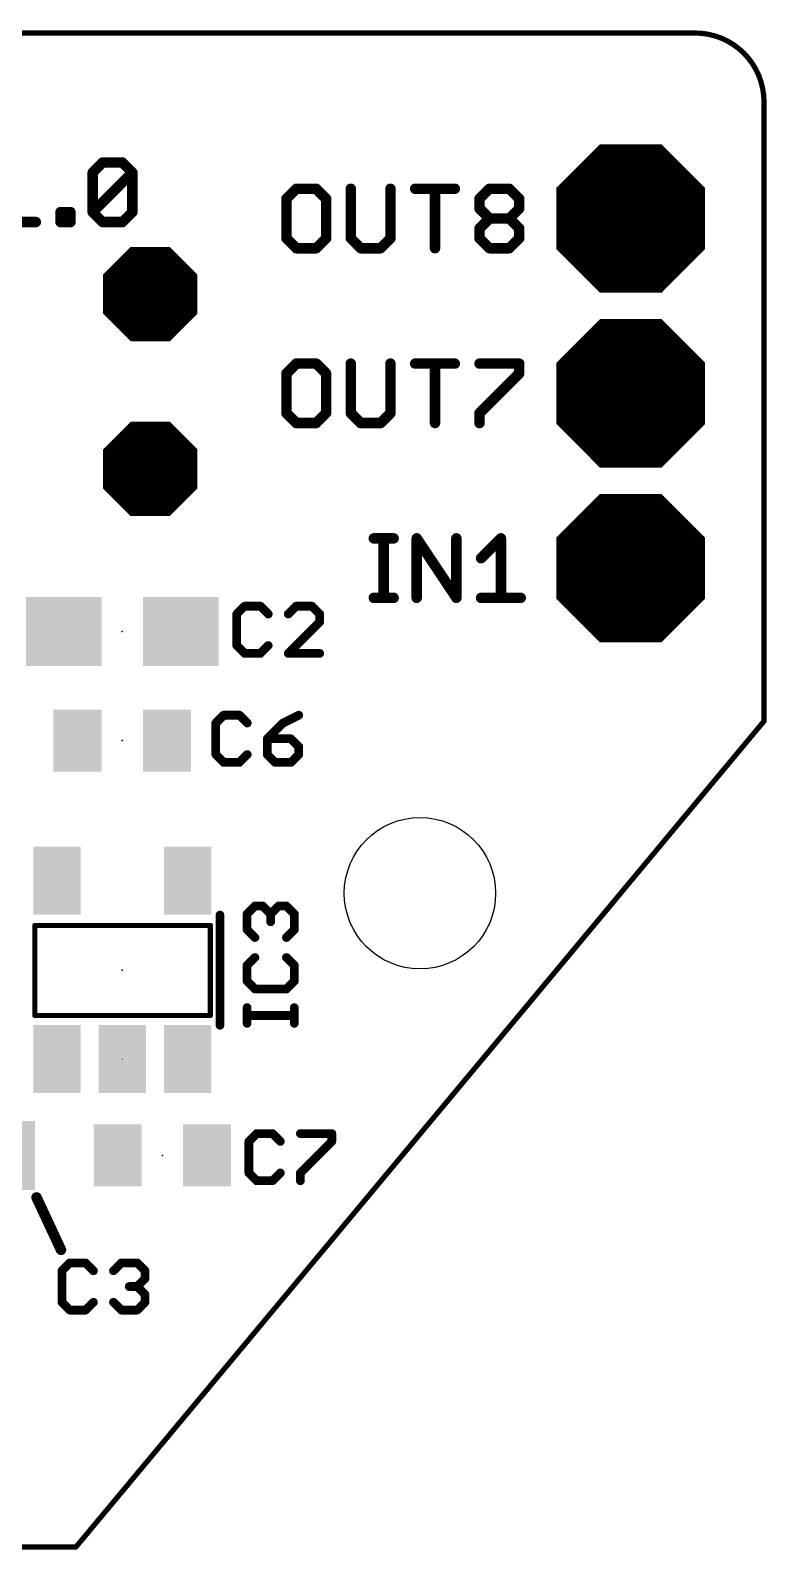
# Model space of a CAD drawing. Extents: x -3 to 25, y -0.2 to 22.
# Drawn here: x 14.34 to 25.04, y -0.04 to 22.04 of the extents above; entities that cross this region are included whole.
import ezdxf

# ---------------------------------------------------------------- set-up
doc = ezdxf.new("R2010")
doc.units = 0
for name, color, linetype in [('17', 110, 'CONTINUOUS'), ('20', 53, 'CONTINUOUS'), ('21', 253, 'CONTINUOUS'), ('23', 53, 'CONTINUOUS'), ('25', 253, 'CONTINUOUS'), ('31', 253, 'CONTINUOUS')]:
    doc.layers.add(name, color=color, linetype=linetype)

# ---------------------------------------------------------------- blocks, each defined once
blk = doc.blocks.new('RECT')
blk.add_solid([(-0.5, -0.5), (0.5, -0.5), (-0.5, 0.5), (0.5, 0.5)])
blk = doc.blocks.new('OCTAGONP')
at = {"const_width": 0.5}
blk.add_lwpolyline([(-0.25, -0.1036), (-0.25, 0.1036), (-0.1036, 0.25), (0.1036, 0.25), (0.25, 0.1036), (0.25, -0.1036), (0.1036, -0.25), (-0.1036, -0.25), (-0.25, -0.1036), (-0.25, 0.1036)], dxfattribs=at)

msp = doc.modelspace()

# ---------------------------------------------------------------- linework, layer by layer
at = {"layer": '20', "const_width": 0.0762}
for points in [[(24, 22), (-2, 22)], [(25, 12), (25, 21)], [(15, 0), (25, 12)], [(7, 0), (15, 0)]]:
    msp.add_lwpolyline(points, dxfattribs=at)
at = {"layer": '20'}
for points, const_width in [([(24, 22.0191, 1), (24, 21.9809)], 0.0381), ([(25, 21, 0.4142), (24, 22)], 0.0762), ([(24, 21.9809, 1), (24, 22.0191)], 0.0381), ([(25.0191, 21, 1), (24.9809, 21)], 0.0381), ([(24.9809, 21, 1), (25.0191, 21)], 0.0381), ([(24.9809, 12, 1), (25.0191, 12)], 0.0381), ([(25.0146, 11.9878, 1), (24.9854, 12.0122)], 0.0381), ([(14.9854, 0.0122, 1), (15.0146, -0.0122)], 0.0381), ([(15, -0.0191, 1), (15, 0.0191)], 0.0381)]:
    msp.add_lwpolyline(points, format="xyb", dxfattribs=dict(at, const_width=const_width))
msp.add_circle((20, 9.5), 1.1, dxfattribs=at)
at = {"layer": '21'}
for points, const_width in [([(15.2438, 19.9733), (15.3879, 20.1173)], 0.1524), ([(15.3879, 20.1173), (15.676, 20.1173)], 0.1524), ([(15.676, 20.1173), (15.82, 19.9733)], 0.1524), ([(15.2438, 19.3971), (15.2438, 19.9733)], 0.1524), ([(15.2438, 19.3971), (15.82, 19.9733)], 0.1524), ([(15.82, 19.9733), (15.82, 19.3971)], 0.1524), ([(14.7761, 19.253), (14.7761, 19.3971)], 0.1524), ([(14.7761, 19.3971), (14.9201, 19.3971)], 0.1524), ([(14.9201, 19.3971), (14.9201, 19.253)], 0.1524), ([(15.3879, 19.253), (15.2438, 19.3971)], 0.1524), ([(15.82, 19.3971), (15.676, 19.253)], 0.1524), ([(13.8405, 19.253), (14.4168, 19.253)], 0.1524), ([(14.9201, 19.253), (14.7761, 19.253)], 0.1524), ([(15.676, 19.253), (15.3879, 19.253)], 0.1524), ([(14.4036, 9.032), (16.9536, 9.032)], 0.075), ([(14.4036, 7.722), (14.4036, 9.032)], 0.075), ([(16.9536, 9.032), (16.9536, 7.722)], 0.075), ([(17.0936, 9.182), (17.0936, 7.582)], 0.127), ([(16.9536, 7.722), (14.4036, 7.722)], 0.075), ([(15.6736, 7.092), (15.6736, 7.082)], 0.01), ([(14.4272, 5.08), (14.7828, 4.318)], 0.1524)]:
    msp.add_lwpolyline(points, dxfattribs=dict(at, const_width=const_width))
for points, const_width in [([(15.3879, 20.1554, 1), (15.3879, 20.0792)], 0.0762), ([(15.4148, 20.0904, 1), (15.3609, 20.1443)], 0.0762), ([(15.7029, 20.1443, 1), (15.649, 20.0904)], 0.0762), ([(15.676, 20.0792, 1), (15.676, 20.1554)], 0.0762), ([(15.2819, 19.9733, 1), (15.2057, 19.9733)], 0.0762), ([(15.2169, 20.0002, 1), (15.2708, 19.9463)], 0.0762), ([(15.8581, 19.9733, 1), (15.7819, 19.9733)], 0.0762), ([(15.847, 19.9463, 1), (15.7931, 20.0002)], 0.0762), ([(15.7931, 19.9463, 1), (15.847, 20.0002)], 0.0762), ([(14.8142, 19.3971, 1), (14.738, 19.3971)], 0.0762), ([(14.7761, 19.4352, 1), (14.7761, 19.359)], 0.0762), ([(14.9582, 19.3971, 1), (14.882, 19.3971)], 0.0762), ([(14.9201, 19.359, 1), (14.9201, 19.4352)], 0.0762), ([(15.2708, 19.424, 1), (15.2169, 19.3701)], 0.0762), ([(15.2169, 19.424, 1), (15.2708, 19.3701)], 0.0762), ([(15.2057, 19.3971, 1), (15.2819, 19.3971)], 0.0762), ([(15.7819, 19.3971, 1), (15.8581, 19.3971)], 0.0762), ([(15.847, 19.3701, 1), (15.7931, 19.424)], 0.0762), ([(14.4168, 19.2149, 1), (14.4168, 19.2911)], 0.0762), ([(14.7761, 19.2911, 1), (14.7761, 19.2149)], 0.0762), ([(14.738, 19.253, 1), (14.8142, 19.253)], 0.0762), ([(14.882, 19.253, 1), (14.9582, 19.253)], 0.0762), ([(14.9201, 19.2149, 1), (14.9201, 19.2911)], 0.0762), ([(15.3879, 19.2911, 1), (15.3879, 19.2149)], 0.0762), ([(15.3609, 19.2261, 1), (15.4148, 19.2799)], 0.0762), ([(15.649, 19.2799, 1), (15.7029, 19.2261)], 0.0762), ([(15.676, 19.2149, 1), (15.676, 19.2911)], 0.0762), ([(14.4036, 9.0508, 1), (14.4036, 9.0132)], 0.0375), ([(14.4224, 9.032, 1), (14.3849, 9.032)], 0.0375), ([(16.9724, 9.032, 1), (16.9349, 9.032)], 0.0375), ([(16.9536, 9.0132, 1), (16.9536, 9.0508)], 0.0375), ([(17.1254, 9.182, 1), (17.0619, 9.182)], 0.0635), ([(14.4036, 7.7408, 1), (14.4036, 7.7033)], 0.0375), ([(14.3849, 7.722, 1), (14.4224, 7.722)], 0.0375), ([(16.9349, 7.722, 1), (16.9724, 7.722)], 0.0375), ([(16.9536, 7.7033, 1), (16.9536, 7.7408)], 0.0375), ([(17.0619, 7.582, 1), (17.1254, 7.582)], 0.0635), ([(15.6761, 7.092, 1), (15.6711, 7.092)], 0.005), ([(15.6711, 7.082, 1), (15.6761, 7.082)], 0.005), ([(14.4617, 5.0961, 1), (14.3927, 5.0639)], 0.0762), ([(14.7483, 4.3019, 1), (14.8173, 4.3341)], 0.0762)]:
    msp.add_lwpolyline(points, format="xyb", dxfattribs=dict(at, const_width=const_width))
at = {"layer": '23'}
for p in [(23.0632, 19.304), (23.0632, 16.764), (23.0632, 14.224), (15.6736, 13.3024), (15.6736, 11.7184), (15.6736, 8.382), (16.256, 5.6896)]:
    msp.add_point(p, dxfattribs=at)
at = {"layer": '25'}
for points, const_width in [([(18.2035, 19.7365), (18.0594, 19.5925)], 0.1524), ([(18.0594, 19.5925), (18.0594, 19.0163)], 0.1524), ([(18.4916, 19.7365), (18.2035, 19.7365)], 0.1524), ([(18.6356, 19.5925), (18.4916, 19.7365)], 0.1524), ([(18.6356, 19.0163), (18.6356, 19.5925)], 0.1524), ([(18.9949, 19.7365), (18.9949, 19.0163)], 0.1524), ([(19.5711, 19.0163), (19.5711, 19.7365)], 0.1524), ([(19.9304, 19.7365), (20.5067, 19.7365)], 0.1524), ([(20.2186, 18.8722), (20.2186, 19.7365)], 0.1524), ([(20.866, 19.5925), (21.01, 19.7365)], 0.1524), ([(20.866, 19.4484), (20.866, 19.5925)], 0.1524), ([(21.01, 19.7365), (21.2981, 19.7365)], 0.1524), ([(21.2981, 19.7365), (21.4422, 19.5925)], 0.1524), ([(21.4422, 19.5925), (21.4422, 19.4484)], 0.1524), ([(21.01, 19.3044), (20.866, 19.4484)], 0.1524), ([(21.4422, 19.4484), (21.2981, 19.3044)], 0.1524), ([(20.866, 19.1603), (21.01, 19.3044)], 0.1524), ([(20.866, 19.0163), (20.866, 19.1603)], 0.1524), ([(21.01, 19.3044), (21.2981, 19.3044)], 0.1524), ([(21.2981, 19.3044), (21.4422, 19.1603)], 0.1524), ([(21.4422, 19.1603), (21.4422, 19.0163)], 0.1524), ([(18.0594, 19.0163), (18.2035, 18.8722)], 0.1524), ([(18.4916, 18.8722), (18.6356, 19.0163)], 0.1524), ([(18.9949, 19.0163), (19.139, 18.8722)], 0.1524), ([(19.4271, 18.8722), (19.5711, 19.0163)], 0.1524), ([(21.01, 18.8722), (20.866, 19.0163)], 0.1524), ([(21.4422, 19.0163), (21.2981, 18.8722)], 0.1524), ([(18.2035, 18.8722), (18.4916, 18.8722)], 0.1524), ([(19.139, 18.8722), (19.4271, 18.8722)], 0.1524), ([(21.2981, 18.8722), (21.01, 18.8722)], 0.1524), ([(18.2035, 17.1965), (18.0594, 17.0525)], 0.1524), ([(18.4916, 17.1965), (18.2035, 17.1965)], 0.1524), ([(18.6356, 17.0525), (18.4916, 17.1965)], 0.1524), ([(18.9949, 17.1965), (18.9949, 16.4763)], 0.1524), ([(19.5711, 16.4763), (19.5711, 17.1965)], 0.1524), ([(19.9304, 17.1965), (20.5067, 17.1965)], 0.1524), ([(20.2186, 16.3322), (20.2186, 17.1965)], 0.1524), ([(20.866, 17.1965), (21.4422, 17.1965)], 0.1524), ([(21.4422, 17.1965), (21.4422, 17.0525)], 0.1524), ([(18.0594, 17.0525), (18.0594, 16.4763)], 0.1524), ([(18.6356, 16.4763), (18.6356, 17.0525)], 0.1524), ([(21.4422, 17.0525), (20.866, 16.4763)], 0.1524), ([(18.0594, 16.4763), (18.2035, 16.3322)], 0.1524), ([(18.2035, 16.3322), (18.4916, 16.3322)], 0.1524), ([(18.4916, 16.3322), (18.6356, 16.4763)], 0.1524), ([(18.9949, 16.4763), (19.139, 16.3322)], 0.1524), ([(19.139, 16.3322), (19.4271, 16.3322)], 0.1524), ([(19.4271, 16.3322), (19.5711, 16.4763)], 0.1524), ([(20.866, 16.4763), (20.866, 16.3322)], 0.1524), ([(19.3294, 14.6565), (19.6175, 14.6565)], 0.1524), ([(19.4735, 13.7922), (19.4735, 14.6565)], 0.1524), ([(19.9531, 13.7922), (19.9531, 14.6565)], 0.1524), ([(19.9531, 14.6565), (20.5293, 13.7922)], 0.1524), ([(20.5293, 13.7922), (20.5293, 14.6565)], 0.1524), ([(20.8886, 14.3684), (21.1767, 14.6565)], 0.1524), ([(21.1767, 14.6565), (21.1767, 13.7922)], 0.1524), ([(17.4517, 13.6713), (17.3373, 13.5569)], 0.127), ([(17.6805, 13.6713), (17.4517, 13.6713)], 0.127), ([(17.7949, 13.5569), (17.6805, 13.6713)], 0.127), ([(18.2001, 13.6713), (18.0857, 13.5569)], 0.127), ([(18.4289, 13.6713), (18.2001, 13.6713)], 0.127), ([(18.5433, 13.5569), (18.4289, 13.6713)], 0.127), ([(19.3294, 13.7922), (19.6175, 13.7922)], 0.1524), ([(20.8886, 13.7922), (21.4648, 13.7922)], 0.1524), ([(17.3373, 13.5569), (17.3373, 13.0993)], 0.127), ([(18.0857, 12.9849), (18.5433, 13.4425)], 0.127), ([(18.5433, 13.4425), (18.5433, 13.5569)], 0.127), ([(17.3373, 13.0993), (17.4517, 12.9849)], 0.127), ([(17.4517, 12.9849), (17.6805, 12.9849)], 0.127), ([(17.6805, 12.9849), (17.7949, 13.0993)], 0.127), ([(18.5433, 12.9849), (18.0857, 12.9849)], 0.127), ([(17.1469, 12.0873), (17.0325, 11.9729)], 0.127), ([(17.3757, 12.0873), (17.1469, 12.0873)], 0.127), ([(17.4901, 11.9729), (17.3757, 12.0873)], 0.127), ([(18.2385, 12.0873), (18.0097, 11.9729)], 0.127), ([(17.0325, 11.9729), (17.0325, 11.5153)], 0.127), ([(18.0097, 11.9729), (17.7809, 11.7441)], 0.127), ([(17.7809, 11.7441), (17.7809, 11.5153)], 0.127), ([(18.1241, 11.7441), (17.7809, 11.7441)], 0.127), ([(18.2385, 11.6297), (18.1241, 11.7441)], 0.127), ([(17.0325, 11.5153), (17.1469, 11.4009)], 0.127), ([(17.3757, 11.4009), (17.4901, 11.5153)], 0.127), ([(17.7809, 11.5153), (17.8953, 11.4009)], 0.127), ([(18.1241, 11.4009), (18.2385, 11.5153)], 0.127), ([(18.2385, 11.5153), (18.2385, 11.6297)], 0.127), ([(17.1469, 11.4009), (17.3757, 11.4009)], 0.127), ([(17.8953, 11.4009), (18.1241, 11.4009)], 0.127), ([(17.4873, 9.1997), (17.6017, 9.314)], 0.127), ([(17.6017, 9.314), (17.7161, 9.314)], 0.127), ([(17.7161, 9.314), (17.8305, 9.1997)], 0.127), ([(17.8305, 9.1997), (17.9449, 9.314)], 0.127), ([(17.9449, 9.314), (18.0593, 9.314)], 0.127), ([(18.0593, 9.314), (18.1737, 9.1997)], 0.127), ([(17.4873, 8.9709), (17.4873, 9.1997)], 0.127), ([(17.8305, 9.1997), (17.8305, 9.0853)], 0.127), ([(18.1737, 9.1997), (18.1737, 8.9709)], 0.127), ([(17.6017, 8.8565), (17.4873, 8.9709)], 0.127), ([(18.1737, 8.9709), (18.0593, 8.8565)], 0.127), ([(17.6017, 8.5656), (17.4873, 8.4512)], 0.127), ([(18.1737, 8.4512), (18.0593, 8.5656)], 0.127), ([(17.4873, 8.4512), (17.4873, 8.2224)], 0.127), ([(18.1737, 8.2224), (18.1737, 8.4512)], 0.127), ([(17.4873, 8.2224), (17.6017, 8.108)], 0.127), ([(17.6017, 8.108), (18.0593, 8.108)], 0.127), ([(18.0593, 8.108), (18.1737, 8.2224)], 0.127), ([(17.4873, 7.6091), (17.4873, 7.8379)], 0.127), ([(18.1737, 7.7235), (17.4873, 7.7235)], 0.127), ([(18.1737, 7.6091), (18.1737, 7.8379)], 0.127), ([(17.6277, 6.0077), (17.5133, 5.8933)], 0.127), ([(17.8565, 6.0077), (17.6277, 6.0077)], 0.127), ([(17.9709, 5.8933), (17.8565, 6.0077)], 0.127), ([(18.2617, 6.0077), (18.7193, 6.0077)], 0.127), ([(18.7193, 6.0077), (18.7193, 5.8933)], 0.127), ([(17.5133, 5.8933), (17.5133, 5.4357)], 0.127), ([(18.7193, 5.8933), (18.2617, 5.4357)], 0.127), ([(17.5133, 5.4357), (17.6277, 5.3213)], 0.127), ([(17.6277, 5.3213), (17.8565, 5.3213)], 0.127), ([(17.8565, 5.3213), (17.9709, 5.4357)], 0.127), ([(18.2617, 5.4357), (18.2617, 5.3213)], 0.127), ([(14.9117, 4.1281), (14.7973, 4.0137)], 0.127), ([(14.7973, 4.0137), (14.7973, 3.5561)], 0.127), ([(15.1405, 4.1281), (14.9117, 4.1281)], 0.127), ([(15.2549, 4.0137), (15.1405, 4.1281)], 0.127), ([(15.5457, 4.0137), (15.6601, 4.1281)], 0.127), ([(15.6601, 4.1281), (15.8889, 4.1281)], 0.127), ([(15.8889, 4.1281), (16.0033, 4.0137)], 0.127), ([(16.0033, 4.0137), (16.0033, 3.8993)], 0.127), ([(15.8889, 3.7849), (15.7745, 3.7849)], 0.127), ([(16.0033, 3.8993), (15.8889, 3.7849)], 0.127), ([(15.8889, 3.7849), (16.0033, 3.6705)], 0.127), ([(14.7973, 3.5561), (14.9117, 3.4417)], 0.127), ([(15.1405, 3.4417), (15.2549, 3.5561)], 0.127), ([(15.6601, 3.4417), (15.5457, 3.5561)], 0.127), ([(16.0033, 3.5561), (15.8889, 3.4417)], 0.127), ([(16.0033, 3.6705), (16.0033, 3.5561)], 0.127), ([(14.9117, 3.4417), (15.1405, 3.4417)], 0.127), ([(15.8889, 3.4417), (15.6601, 3.4417)], 0.127)]:
    msp.add_lwpolyline(points, dxfattribs=dict(at, const_width=const_width))
for points, const_width in [([(18.0975, 19.5925, 1), (18.0213, 19.5925)], 0.0762), ([(18.0325, 19.6194, 1), (18.0863, 19.5655)], 0.0762), ([(18.2035, 19.7746, 1), (18.2035, 19.6984)], 0.0762), ([(18.2304, 19.7096, 1), (18.1765, 19.7635)], 0.0762), ([(18.5185, 19.7635, 1), (18.4646, 19.7096)], 0.0762), ([(18.4916, 19.6984, 1), (18.4916, 19.7746)], 0.0762), ([(18.6737, 19.5925, 1), (18.5975, 19.5925)], 0.0762), ([(18.6087, 19.5655, 1), (18.6626, 19.6194)], 0.0762), ([(19.033, 19.7365, 1), (18.9568, 19.7365)], 0.0762), ([(19.6092, 19.7365, 1), (19.533, 19.7365)], 0.0762), ([(19.9304, 19.7746, 1), (19.9304, 19.6984)], 0.0762), ([(20.2567, 19.7365, 1), (20.1805, 19.7365)], 0.0762), ([(20.5067, 19.6984, 1), (20.5067, 19.7746)], 0.0762), ([(20.839, 19.6194, 1), (20.8929, 19.5655)], 0.0762), ([(20.9041, 19.5925, 1), (20.8279, 19.5925)], 0.0762), ([(21.01, 19.7746, 1), (21.01, 19.6984)], 0.0762), ([(21.037, 19.7096, 1), (20.9831, 19.7635)], 0.0762), ([(21.3251, 19.7635, 1), (21.2712, 19.7096)], 0.0762), ([(21.2981, 19.6984, 1), (21.2981, 19.7746)], 0.0762), ([(21.4803, 19.5925, 1), (21.4041, 19.5925)], 0.0762), ([(21.4152, 19.5655, 1), (21.4691, 19.6194)], 0.0762), ([(20.8929, 19.4754, 1), (20.839, 19.4215)], 0.0762), ([(20.8279, 19.4484, 1), (20.9041, 19.4484)], 0.0762), ([(21.4041, 19.4484, 1), (21.4803, 19.4484)], 0.0762), ([(21.4691, 19.4215, 1), (21.4152, 19.4754)], 0.0762), ([(20.839, 19.1873, 1), (20.8929, 19.1334)], 0.0762), ([(20.9041, 19.1603, 1), (20.8279, 19.1603)], 0.0762), ([(21.01, 19.3425, 1), (21.01, 19.2663)], 0.0762), ([(21.037, 19.2774, 1), (20.9831, 19.3313)], 0.0762), ([(20.9831, 19.2774, 1), (21.037, 19.3313)], 0.0762), ([(21.3251, 19.3313, 1), (21.2712, 19.2774)], 0.0762), ([(21.2712, 19.3313, 1), (21.3251, 19.2774)], 0.0762), ([(21.2981, 19.2663, 1), (21.2981, 19.3425)], 0.0762), ([(21.4803, 19.1603, 1), (21.4041, 19.1603)], 0.0762), ([(21.4152, 19.1334, 1), (21.4691, 19.1873)], 0.0762), ([(18.0863, 19.0432, 1), (18.0325, 18.9893)], 0.0762), ([(18.0213, 19.0163, 1), (18.0975, 19.0163)], 0.0762), ([(18.5975, 19.0163, 1), (18.6737, 19.0163)], 0.0762), ([(18.6626, 18.9893, 1), (18.6087, 19.0432)], 0.0762), ([(19.0219, 19.0432, 1), (18.968, 18.9893)], 0.0762), ([(18.9568, 19.0163, 1), (19.033, 19.0163)], 0.0762), ([(19.533, 19.0163, 1), (19.6092, 19.0163)], 0.0762), ([(19.5981, 18.9893, 1), (19.5442, 19.0432)], 0.0762), ([(20.8929, 19.0432, 1), (20.839, 18.9893)], 0.0762), ([(20.8279, 19.0163, 1), (20.9041, 19.0163)], 0.0762), ([(21.4041, 19.0163, 1), (21.4803, 19.0163)], 0.0762), ([(21.4691, 18.9893, 1), (21.4152, 19.0432)], 0.0762), ([(18.2035, 18.9103, 1), (18.2035, 18.8341)], 0.0762), ([(18.1765, 18.8453, 1), (18.2304, 18.8991)], 0.0762), ([(18.4646, 18.8991, 1), (18.5185, 18.8453)], 0.0762), ([(18.4916, 18.8341, 1), (18.4916, 18.9103)], 0.0762), ([(19.139, 18.9103, 1), (19.139, 18.8341)], 0.0762), ([(19.112, 18.8453, 1), (19.1659, 18.8991)], 0.0762), ([(19.4001, 18.8991, 1), (19.454, 18.8453)], 0.0762), ([(19.4271, 18.8341, 1), (19.4271, 18.9103)], 0.0762), ([(20.1805, 18.8722, 1), (20.2567, 18.8722)], 0.0762), ([(21.01, 18.9103, 1), (21.01, 18.8341)], 0.0762), ([(20.9831, 18.8453, 1), (21.037, 18.8991)], 0.0762), ([(21.2712, 18.8991, 1), (21.3251, 18.8453)], 0.0762), ([(21.2981, 18.8341, 1), (21.2981, 18.9103)], 0.0762), ([(18.2035, 17.2346, 1), (18.2035, 17.1584)], 0.0762), ([(18.2304, 17.1696, 1), (18.1765, 17.2235)], 0.0762), ([(18.5185, 17.2235, 1), (18.4646, 17.1696)], 0.0762), ([(18.4916, 17.1584, 1), (18.4916, 17.2346)], 0.0762), ([(19.033, 17.1965, 1), (18.9568, 17.1965)], 0.0762), ([(19.6092, 17.1965, 1), (19.533, 17.1965)], 0.0762), ([(19.9304, 17.2346, 1), (19.9304, 17.1584)], 0.0762), ([(20.2567, 17.1965, 1), (20.1805, 17.1965)], 0.0762), ([(20.5067, 17.1584, 1), (20.5067, 17.2346)], 0.0762), ([(20.866, 17.2346, 1), (20.866, 17.1584)], 0.0762), ([(21.4803, 17.1965, 1), (21.4041, 17.1965)], 0.0762), ([(21.4422, 17.1584, 1), (21.4422, 17.2346)], 0.0762), ([(18.0975, 17.0525, 1), (18.0213, 17.0525)], 0.0762), ([(18.0325, 17.0794, 1), (18.0863, 17.0255)], 0.0762), ([(18.6737, 17.0525, 1), (18.5975, 17.0525)], 0.0762), ([(18.6087, 17.0255, 1), (18.6626, 17.0794)], 0.0762), ([(21.4041, 17.0525, 1), (21.4803, 17.0525)], 0.0762), ([(21.4691, 17.0255, 1), (21.4152, 17.0794)], 0.0762), ([(18.0863, 16.5032, 1), (18.0325, 16.4493)], 0.0762), ([(18.0213, 16.4763, 1), (18.0975, 16.4763)], 0.0762), ([(18.2035, 16.3703, 1), (18.2035, 16.2941)], 0.0762), ([(18.1765, 16.3053, 1), (18.2304, 16.3591)], 0.0762), ([(18.4646, 16.3591, 1), (18.5185, 16.3053)], 0.0762), ([(18.4916, 16.2941, 1), (18.4916, 16.3703)], 0.0762), ([(18.5975, 16.4763, 1), (18.6737, 16.4763)], 0.0762), ([(18.6626, 16.4493, 1), (18.6087, 16.5032)], 0.0762), ([(19.0219, 16.5032, 1), (18.968, 16.4493)], 0.0762), ([(18.9568, 16.4763, 1), (19.033, 16.4763)], 0.0762), ([(19.139, 16.3703, 1), (19.139, 16.2941)], 0.0762), ([(19.112, 16.3053, 1), (19.1659, 16.3591)], 0.0762), ([(19.4001, 16.3591, 1), (19.454, 16.3053)], 0.0762), ([(19.4271, 16.2941, 1), (19.4271, 16.3703)], 0.0762), ([(19.533, 16.4763, 1), (19.6092, 16.4763)], 0.0762), ([(19.5981, 16.4493, 1), (19.5442, 16.5032)], 0.0762), ([(20.1805, 16.3322, 1), (20.2567, 16.3322)], 0.0762), ([(20.839, 16.5032, 1), (20.8929, 16.4493)], 0.0762), ([(20.9041, 16.4763, 1), (20.8279, 16.4763)], 0.0762), ([(20.8279, 16.3322, 1), (20.9041, 16.3322)], 0.0762), ([(19.3294, 14.6946, 1), (19.3294, 14.6184)], 0.0762), ([(19.5116, 14.6565, 1), (19.4354, 14.6565)], 0.0762), ([(19.6175, 14.6184, 1), (19.6175, 14.6946)], 0.0762), ([(19.9848, 14.6777, 1), (19.9214, 14.6354)], 0.0762), ([(19.9912, 14.6565, 1), (19.915, 14.6565)], 0.0762), ([(20.5674, 14.6565, 1), (20.4912, 14.6565)], 0.0762), ([(21.2148, 14.6565, 1), (21.1386, 14.6565)], 0.0762), ([(21.2037, 14.6296, 1), (21.1498, 14.6835)], 0.0762), ([(20.8617, 14.3954, 1), (20.9155, 14.3415)], 0.0762), ([(17.4517, 13.703, 1), (17.4517, 13.6395)], 0.0635), ([(17.4741, 13.6488, 1), (17.4292, 13.6937)], 0.0635), ([(17.7029, 13.6937, 1), (17.658, 13.6488)], 0.0635), ([(17.6805, 13.6395, 1), (17.6805, 13.703)], 0.0635), ([(18.2001, 13.703, 1), (18.2001, 13.6395)], 0.0635), ([(18.2226, 13.6488, 1), (18.1777, 13.6937)], 0.0635), ([(18.4514, 13.6937, 1), (18.4065, 13.6488)], 0.0635), ([(18.4289, 13.6395, 1), (18.4289, 13.703)], 0.0635), ([(19.3294, 13.8303, 1), (19.3294, 13.7541)], 0.0762), ([(19.4354, 13.7922, 1), (19.5116, 13.7922)], 0.0762), ([(19.6175, 13.7541, 1), (19.6175, 13.8303)], 0.0762), ([(19.915, 13.7922, 1), (19.9912, 13.7922)], 0.0762), ([(20.4912, 13.7922, 1), (20.5674, 13.7922)], 0.0762), ([(20.4976, 13.7711, 1), (20.561, 13.8133)], 0.0762), ([(20.8886, 13.8303, 1), (20.8886, 13.7541)], 0.0762), ([(21.1386, 13.7922, 1), (21.2148, 13.7922)], 0.0762), ([(21.4648, 13.7541, 1), (21.4648, 13.8303)], 0.0762), ([(17.3691, 13.5569, 1), (17.3056, 13.5569)], 0.0635), ([(17.3148, 13.5793, 1), (17.3598, 13.5344)], 0.0635), ([(17.7724, 13.5344, 1), (17.8173, 13.5793)], 0.0635), ([(18.0633, 13.5793, 1), (18.1082, 13.5344)], 0.0635), ([(18.5751, 13.5569, 1), (18.5116, 13.5569)], 0.0635), ([(18.5116, 13.4425, 1), (18.5751, 13.4425)], 0.0635), ([(18.5209, 13.5344, 1), (18.5658, 13.5793)], 0.0635), ([(18.5658, 13.42, 1), (18.5209, 13.4649)], 0.0635), ([(17.3598, 13.1217, 1), (17.3148, 13.0768)], 0.0635), ([(17.3056, 13.0993, 1), (17.3691, 13.0993)], 0.0635), ([(17.4517, 13.0167, 1), (17.4517, 12.9532)], 0.0635), ([(17.4292, 12.9624, 1), (17.4741, 13.0074)], 0.0635), ([(17.658, 13.0074, 1), (17.7029, 12.9624)], 0.0635), ([(17.6805, 12.9532, 1), (17.6805, 13.0167)], 0.0635), ([(17.8173, 13.0768, 1), (17.7724, 13.1217)], 0.0635), ([(18.0857, 13.0167, 1), (18.0857, 12.9532)], 0.0635), ([(18.0633, 13.0074, 1), (18.1082, 12.9624)], 0.0635), ([(18.5433, 12.9532, 1), (18.5433, 13.0167)], 0.0635), ([(17.1469, 12.119, 1), (17.1469, 12.0555)], 0.0635), ([(17.1693, 12.0648, 1), (17.1244, 12.1097)], 0.0635), ([(17.3981, 12.1097, 1), (17.3532, 12.0648)], 0.0635), ([(17.3757, 12.0555, 1), (17.3757, 12.119)], 0.0635), ([(18.2527, 12.0589, 1), (18.2243, 12.1157)], 0.0635), ([(17.01, 11.9953, 1), (17.055, 11.9504)], 0.0635), ([(17.0643, 11.9729, 1), (17.0008, 11.9729)], 0.0635), ([(17.4676, 11.9504, 1), (17.5125, 11.9953)], 0.0635), ([(17.9955, 12.0013, 1), (18.0239, 11.9445)], 0.0635), ([(18.0322, 11.9504, 1), (17.9873, 11.9953)], 0.0635), ([(17.8127, 11.7441, 1), (17.7492, 11.7441)], 0.0635), ([(17.7809, 11.7758, 1), (17.7809, 11.7123)], 0.0635), ([(17.7585, 11.7665, 1), (17.8034, 11.7216)], 0.0635), ([(18.1466, 11.7665, 1), (18.1017, 11.7216)], 0.0635), ([(18.1241, 11.7123, 1), (18.1241, 11.7758)], 0.0635), ([(17.055, 11.5377, 1), (17.01, 11.4928)], 0.0635), ([(17.0008, 11.5153, 1), (17.0643, 11.5153)], 0.0635), ([(17.5125, 11.4928, 1), (17.4676, 11.5377)], 0.0635), ([(17.7492, 11.5153, 1), (17.8127, 11.5153)], 0.0635), ([(17.8034, 11.5377, 1), (17.7585, 11.4928)], 0.0635), ([(18.2703, 11.6297, 1), (18.2068, 11.6297)], 0.0635), ([(18.2068, 11.5153, 1), (18.2703, 11.5153)], 0.0635), ([(18.2161, 11.6072, 1), (18.261, 11.6521)], 0.0635), ([(18.261, 11.4928, 1), (18.2161, 11.5377)], 0.0635), ([(17.1469, 11.4327, 1), (17.1469, 11.3691)], 0.0635), ([(17.1244, 11.3784, 1), (17.1693, 11.4234)], 0.0635), ([(17.3532, 11.4234, 1), (17.3981, 11.3784)], 0.0635), ([(17.3757, 11.3691, 1), (17.3757, 11.4327)], 0.0635), ([(17.8953, 11.4327, 1), (17.8953, 11.3691)], 0.0635), ([(17.8729, 11.3784, 1), (17.9178, 11.4234)], 0.0635), ([(18.1017, 11.4234, 1), (18.1466, 11.3784)], 0.0635), ([(18.1241, 11.3691, 1), (18.1241, 11.4327)], 0.0635), ([(17.6017, 9.3458, 1), (17.6017, 9.2823)], 0.0635), ([(17.6242, 9.2916, 1), (17.5793, 9.3365)], 0.0635), ([(17.7386, 9.3365, 1), (17.6937, 9.2916)], 0.0635), ([(17.7161, 9.2823, 1), (17.7161, 9.3458)], 0.0635), ([(17.9449, 9.3458, 1), (17.9449, 9.2823)], 0.0635), ([(17.9674, 9.2916, 1), (17.9225, 9.3365)], 0.0635), ([(18.0818, 9.3365, 1), (18.0369, 9.2916)], 0.0635), ([(18.0593, 9.2823, 1), (18.0593, 9.3458)], 0.0635), ([(17.5191, 9.1997, 1), (17.4556, 9.1997)], 0.0635), ([(17.4649, 9.2221, 1), (17.5098, 9.1772)], 0.0635), ([(17.8623, 9.1997, 1), (17.7988, 9.1997)], 0.0635), ([(17.8081, 9.2221, 1), (17.853, 9.1772)], 0.0635), ([(17.7988, 9.0853, 1), (17.8623, 9.0853)], 0.0635), ([(17.8081, 9.1772, 1), (17.853, 9.2221)], 0.0635), ([(18.2054, 9.1997, 1), (18.142, 9.1997)], 0.0635), ([(18.1512, 9.1772, 1), (18.1962, 9.2221)], 0.0635), ([(17.4556, 8.9709, 1), (17.5191, 8.9709)], 0.0635), ([(17.5098, 8.9933, 1), (17.4649, 8.9484)], 0.0635), ([(17.5793, 8.834, 1), (17.6242, 8.8789)], 0.0635), ([(18.0369, 8.8789, 1), (18.0818, 8.834)], 0.0635), ([(18.142, 8.9709, 1), (18.2054, 8.9709)], 0.0635), ([(18.1962, 8.9484, 1), (18.1512, 8.9933)], 0.0635), ([(17.6242, 8.5432, 1), (17.5793, 8.5881)], 0.0635), ([(18.0818, 8.5881, 1), (18.0369, 8.5432)], 0.0635), ([(17.5191, 8.4512, 1), (17.4556, 8.4512)], 0.0635), ([(17.4649, 8.4737, 1), (17.5098, 8.4288)], 0.0635), ([(18.2054, 8.4512, 1), (18.142, 8.4512)], 0.0635), ([(18.1512, 8.4288, 1), (18.1962, 8.4737)], 0.0635), ([(17.4556, 8.2224, 1), (17.5191, 8.2224)], 0.0635), ([(17.5098, 8.2449, 1), (17.4649, 8.2)], 0.0635), ([(17.6017, 8.1398, 1), (17.6017, 8.0763)], 0.0635), ([(18.0593, 8.0763, 1), (18.0593, 8.1398)], 0.0635), ([(18.142, 8.2224, 1), (18.2054, 8.2224)], 0.0635), ([(18.1962, 8.2, 1), (18.1512, 8.2449)], 0.0635), ([(17.5793, 8.0856, 1), (17.6242, 8.1305)], 0.0635), ([(18.0369, 8.1305, 1), (18.0818, 8.0856)], 0.0635), ([(17.5191, 7.8379, 1), (17.4556, 7.8379)], 0.0635), ([(17.4873, 7.7552, 1), (17.4873, 7.6917)], 0.0635), ([(18.2054, 7.8379, 1), (18.142, 7.8379)], 0.0635), ([(18.1737, 7.6917, 1), (18.1737, 7.7552)], 0.0635), ([(17.4556, 7.6091, 1), (17.5191, 7.6091)], 0.0635), ([(18.142, 7.6091, 1), (18.2054, 7.6091)], 0.0635), ([(17.6277, 6.0394, 1), (17.6277, 5.9759)], 0.0635), ([(17.6501, 5.9852, 1), (17.6052, 6.0301)], 0.0635), ([(17.8789, 6.0301, 1), (17.834, 5.9852)], 0.0635), ([(17.8565, 5.9759, 1), (17.8565, 6.0394)], 0.0635), ([(18.2617, 6.0394, 1), (18.2617, 5.9759)], 0.0635), ([(18.7511, 6.0077, 1), (18.6876, 6.0077)], 0.0635), ([(18.7193, 5.9759, 1), (18.7193, 6.0394)], 0.0635), ([(17.4908, 5.9157, 1), (17.5358, 5.8708)], 0.0635), ([(17.545, 5.8933, 1), (17.4816, 5.8933)], 0.0635), ([(17.9484, 5.8708, 1), (17.9933, 5.9157)], 0.0635), ([(18.6876, 5.8933, 1), (18.7511, 5.8933)], 0.0635), ([(18.7418, 5.8708, 1), (18.6969, 5.9157)], 0.0635), ([(17.5358, 5.4581, 1), (17.4908, 5.4132)], 0.0635), ([(17.4816, 5.4357, 1), (17.545, 5.4357)], 0.0635), ([(17.6277, 5.353, 1), (17.6277, 5.2896)], 0.0635), ([(17.6052, 5.2988, 1), (17.6501, 5.3438)], 0.0635), ([(17.834, 5.3438, 1), (17.8789, 5.2988)], 0.0635), ([(17.8565, 5.2896, 1), (17.8565, 5.353)], 0.0635), ([(17.9933, 5.4132, 1), (17.9484, 5.4581)], 0.0635), ([(18.2935, 5.4357, 1), (18.23, 5.4357)], 0.0635), ([(18.23, 5.3213, 1), (18.2935, 5.3213)], 0.0635), ([(18.2393, 5.4581, 1), (18.2842, 5.4132)], 0.0635), ([(14.829, 4.0137, 1), (14.7655, 4.0137)], 0.0635), ([(14.7748, 4.0361, 1), (14.8197, 3.9912)], 0.0635), ([(14.9117, 4.1598, 1), (14.9117, 4.0963)], 0.0635), ([(14.9341, 4.1056, 1), (14.8892, 4.1505)], 0.0635), ([(15.1629, 4.1505, 1), (15.118, 4.1056)], 0.0635), ([(15.1405, 4.0963, 1), (15.1405, 4.1598)], 0.0635), ([(15.2324, 3.9912, 1), (15.2773, 4.0361)], 0.0635), ([(15.5232, 4.0361, 1), (15.5681, 3.9912)], 0.0635), ([(15.6601, 4.1598, 1), (15.6601, 4.0963)], 0.0635), ([(15.6825, 4.1056, 1), (15.6376, 4.1505)], 0.0635), ([(15.9113, 4.1505, 1), (15.8664, 4.1056)], 0.0635), ([(15.8889, 4.0963, 1), (15.8889, 4.1598)], 0.0635), ([(16.035, 4.0137, 1), (15.9715, 4.0137)], 0.0635), ([(15.9808, 3.9912, 1), (16.0257, 4.0361)], 0.0635), ([(15.7745, 3.8166, 1), (15.7745, 3.7531)], 0.0635), ([(15.9113, 3.8073, 1), (15.8664, 3.7624)], 0.0635), ([(15.8664, 3.8073, 1), (15.9113, 3.7624)], 0.0635), ([(15.8889, 3.7531, 1), (15.8889, 3.8166)], 0.0635), ([(15.9715, 3.8993, 1), (16.035, 3.8993)], 0.0635), ([(16.0257, 3.8768, 1), (15.9808, 3.9217)], 0.0635), ([(14.7655, 3.5561, 1), (14.829, 3.5561)], 0.0635), ([(14.8197, 3.5785, 1), (14.7748, 3.5336)], 0.0635), ([(15.2773, 3.5336, 1), (15.2324, 3.5785)], 0.0635), ([(15.5681, 3.5785, 1), (15.5232, 3.5336)], 0.0635), ([(16.035, 3.6705, 1), (15.9715, 3.6705)], 0.0635), ([(15.9715, 3.5561, 1), (16.035, 3.5561)], 0.0635), ([(15.9808, 3.648, 1), (16.0257, 3.6929)], 0.0635), ([(16.0257, 3.5336, 1), (15.9808, 3.5785)], 0.0635), ([(14.9117, 3.4735, 1), (14.9117, 3.4099)], 0.0635), ([(14.8892, 3.4192, 1), (14.9341, 3.4642)], 0.0635), ([(15.118, 3.4642, 1), (15.1629, 3.4192)], 0.0635), ([(15.1405, 3.4099, 1), (15.1405, 3.4735)], 0.0635), ([(15.6601, 3.4735, 1), (15.6601, 3.4099)], 0.0635), ([(15.6376, 3.4192, 1), (15.6825, 3.4642)], 0.0635), ([(15.8664, 3.4642, 1), (15.9113, 3.4192)], 0.0635), ([(15.8889, 3.4099, 1), (15.8889, 3.4735)], 0.0635)]:
    msp.add_lwpolyline(points, format="xyb", dxfattribs=dict(at, const_width=const_width))

# ---------------------------------------------------------------- block references
at = {"layer": '17'}
for p, xscale, yscale, rotation in [((23.0632, 19.304), 2.159, 2.159, 90), ((23.0632, 19.304), 2.159, 2.159, 90), ((16.08, 18.206), 1.3716, 1.3716, 180), ((16.08, 18.206), 1.3716, 1.3716, 180), ((23.0632, 16.764), 2.159, 2.159, 90), ((23.0632, 16.764), 2.159, 2.159, 90), ((16.08, 15.666), 1.3716, 1.3716, 180), ((16.08, 15.666), 1.3716, 1.3716, 180), ((23.0632, 14.224), 2.159, 2.159, 90), ((23.0632, 14.224), 2.159, 2.159, 90)]:
    msp.add_blockref('OCTAGONP', p, dxfattribs=dict(at, xscale=xscale, yscale=yscale, rotation=rotation))
at = {"layer": '31', "xscale": 1.1}
for p in [(14.8236, 13.3024), (16.5236, 13.3024)]:
    msp.add_blockref('RECT', p, dxfattribs=at)
at = {"layer": '31'}
for p, xscale, yscale in [((15.0236, 11.7184), 0.7, 0.9), ((16.3236, 11.7184), 0.7, 0.9), ((14.7236, 9.682), 0.69, 0.99), ((16.6236, 9.682), 0.69, 0.99), ((14.7236, 7.092), 0.69, 0.99), ((15.6736, 7.092), 0.69, 0.99), ((16.6236, 7.092), 0.69, 0.99), ((15.606, 5.6896), 0.7, 0.9), ((16.906, 5.6896), 0.7, 0.9)]:
    msp.add_blockref('RECT', p, dxfattribs=dict(at, xscale=xscale, yscale=yscale))
at = {"layer": '31', "xscale": 1.1, "rotation": 180}
msp.add_blockref('RECT', (13.8548, 5.6896), dxfattribs=at)

doc.saveas('drawing.dxf')
